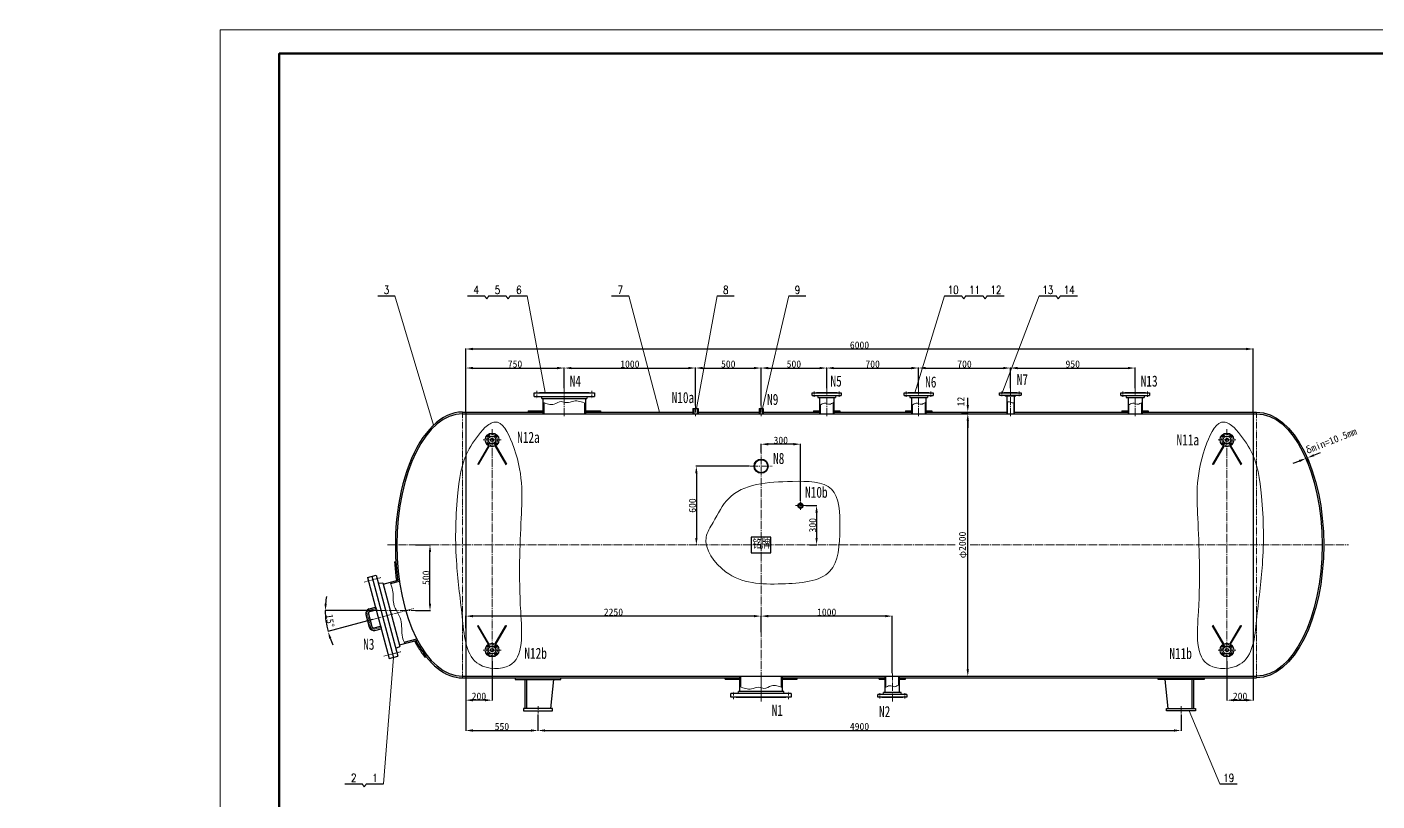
# Model space of a CAD drawing. Extents: x -6371 to 10240, y -9318 to 1396.
# Drawn here: x -6371 to 3916, y -4498 to 1396 of the extents above; entities that cross this region are included whole.
import ezdxf
from ezdxf.enums import TextEntityAlignment as Align

# ---------------------------------------------------------------- set-up
doc = ezdxf.new("R2010")
doc.units = 0
doc.header["$LTSCALE"] = 25
doc.header["$PDMODE"] = 1
for name, pattern in [('JXX-L', [2.95, 1.9, -0.25, 0.15, -0.25, 0.15, -0.25]), ('ZXX-L', [3.28, 2.5, -0.3, 0.18, -0.3]), ('ZXX-S', [1.27, 0.75, -0.2, 0.12, -0.2])]:
    doc.linetypes.add(name, pattern=pattern)
doc.layers.get('Defpoints').update_dxf_attribs({"linetype": 'CONTINUOUS'})
for name, color, linetype, lineweight in [('A 粗实线', 1, 'CONTINUOUS', 25), ('B 细实线', 7, 'CONTINUOUS', 15), ('C 文 字', 2, 'CONTINUOUS', 20), ('D 短中心线', 3, 'ZXX-S', 18), ('E 长中心线', 3, 'ZXX-L', 15), ('I 长双点线', 3, 'JXX-L', 15), ('J 标注尺寸', 2, 'CONTINUOUS', 15)]:
    doc.layers.add(name, color=color, linetype=linetype, lineweight=lineweight)
doc.styles.add('HZTXT', font='SIMFANG.TTF', dxfattribs={"width": 0.75})
doc.styles.add('ROMANC', font='romanc', dxfattribs={"width": 0.7, "height": 6})
doc.styles.get("Standard").update_dxf_attribs({"font": 'SIMFANG.TTF'})
doc.dimstyles.new('通用标注4.0', dxfattribs={"dimtxt": 54, "dimasz": 54, "dimexe": 3, "dimexo": 3, "dimgap": 3, "dimtad": 1, "dimdec": 0, "dimzin": 0, "dimdsep": 46, "dimtxsty": 'Standard', "dimcen": 3, "dimadec": 0, "dimazin": 0, "dimtfac": 0.375, "dimtdec": 0, "dimtmove": 2, "dimatfit": 3, "dimfxl": 0, "dimtzin": 0, "dimarcsym": 0})

# ---------------------------------------------------------------- blocks, each defined once
blk = doc.blocks.new('*D61')
at = {"layer": 'Defpoints', "color": 0}
for p in [(747, -1548), (798, -1548), (747, -3548)]:
    blk.add_point(p, dxfattribs=at)
at = {"layer": 'J 标注尺寸', "color": 0, "lineweight": -2}
for p, q in [((750, -1548), (801, -1548)), ((798, -3494), (798, -1602)), ((750, -3548), (801, -3548))]:
    blk.add_line(p, q, dxfattribs=at)
at = {"layer": 'J 标注尺寸', "color": 0}
for points in [[(789, -1602), (807, -1602), (798, -1548)], [(789, -3494), (807, -3494), (798, -3548)]]:
    blk.add_solid(points, dxfattribs=at)
at = {"layer": 'J 标注尺寸', "color": 0, "insert": (764, -2548), "char_height": 54, "attachment_point": 5, "rotation": 90}
blk.add_mtext('φ2000', dxfattribs=at)
blk = doc.blocks.new('*D62')
at = {"layer": 'Defpoints', "color": 0}
for p in [(781, -1536), (798, -1536), (781, -1548)]:
    blk.add_point(p, dxfattribs=at)
at = {"layer": 'J 标注尺寸', "color": 0, "lineweight": -2}
for p, q in [((798, -1482), (798, -1428)), ((784, -1536), (801, -1536)), ((798, -1548), (798, -1536)), ((784, -1548), (801, -1548)), ((798, -1602), (798, -1656))]:
    blk.add_line(p, q, dxfattribs=at)
at = {"layer": 'J 标注尺寸', "color": 0}
for points in [[(789, -1482), (807, -1482), (798, -1536)], [(789, -1602), (807, -1602), (798, -1548)]]:
    blk.add_solid(points, dxfattribs=at)
at = {"layer": 'J 标注尺寸', "color": 0, "insert": (745, -1456), "char_height": 54, "attachment_point": 5, "rotation": 90}
blk.add_mtext('12', dxfattribs=at)
blk = doc.blocks.new('*D63')
at = {"layer": 'Defpoints', "color": 0}
for p in [(-2277, -1201), (-2277, -1356), (-3027, -1536)]:
    blk.add_point(p, dxfattribs=at)
at = {"layer": 'J 标注尺寸', "color": 0, "lineweight": -2}
for p, q in [((-3027, -1533), (-3027, -1198)), ((-2973, -1201), (-2331, -1201)), ((-2277, -1353), (-2277, -1198))]:
    blk.add_line(p, q, dxfattribs=at)
at = {"layer": 'J 标注尺寸', "color": 0}
for points in [[(-2973, -1192), (-2973, -1210), (-3027, -1201)], [(-2331, -1192), (-2331, -1210), (-2277, -1201)]]:
    blk.add_solid(points, dxfattribs=at)
at = {"layer": 'J 标注尺寸', "color": 0, "insert": (-2652, -1171), "char_height": 54, "attachment_point": 5}
blk.add_mtext('750', dxfattribs=at)
blk = doc.blocks.new('*D64')
at = {"layer": 'Defpoints', "color": 0}
for p in [(-1277, -1201), (-2277, -1356), (-1277, -1488)]:
    blk.add_point(p, dxfattribs=at)
at = {"layer": 'J 标注尺寸', "color": 0, "lineweight": -2}
for p, q in [((-2277, -1353), (-2277, -1198)), ((-2223, -1201), (-1331, -1201)), ((-1277, -1485), (-1277, -1198))]:
    blk.add_line(p, q, dxfattribs=at)
at = {"layer": 'J 标注尺寸', "color": 0}
for points in [[(-2223, -1192), (-2223, -1210), (-2277, -1201)], [(-1331, -1192), (-1331, -1210), (-1277, -1201)]]:
    blk.add_solid(points, dxfattribs=at)
at = {"layer": 'J 标注尺寸', "color": 0, "insert": (-1777, -1171), "char_height": 54, "attachment_point": 5}
blk.add_mtext('1000', dxfattribs=at)
blk = doc.blocks.new('*D65')
at = {"layer": 'Defpoints', "color": 0}
for p in [(-777, -1201), (-1277, -1488), (-777, -1488)]:
    blk.add_point(p, dxfattribs=at)
at = {"layer": 'J 标注尺寸', "color": 0, "lineweight": -2}
for p, q in [((-1277, -1485), (-1277, -1198)), ((-1223, -1201), (-831, -1201)), ((-777, -1485), (-777, -1198))]:
    blk.add_line(p, q, dxfattribs=at)
at = {"layer": 'J 标注尺寸', "color": 0}
for points in [[(-1223, -1192), (-1223, -1210), (-1277, -1201)], [(-831, -1192), (-831, -1210), (-777, -1201)]]:
    blk.add_solid(points, dxfattribs=at)
at = {"layer": 'J 标注尺寸', "color": 0, "insert": (-1027, -1171), "char_height": 54, "attachment_point": 5}
blk.add_mtext('500', dxfattribs=at)
blk = doc.blocks.new('*D66')
at = {"layer": 'Defpoints', "color": 0}
for p in [(-277, -1201), (-277, -1356), (-777, -1488)]:
    blk.add_point(p, dxfattribs=at)
at = {"layer": 'J 标注尺寸', "color": 0, "lineweight": -2}
for p, q in [((-777, -1485), (-777, -1198)), ((-723, -1201), (-331, -1201)), ((-277, -1353), (-277, -1198))]:
    blk.add_line(p, q, dxfattribs=at)
at = {"layer": 'J 标注尺寸', "color": 0}
for points in [[(-723, -1192), (-723, -1210), (-777, -1201)], [(-331, -1192), (-331, -1210), (-277, -1201)]]:
    blk.add_solid(points, dxfattribs=at)
at = {"layer": 'J 标注尺寸', "color": 0, "insert": (-527, -1171), "char_height": 54, "attachment_point": 5}
blk.add_mtext('500', dxfattribs=at)
blk = doc.blocks.new('*D67')
at = {"layer": 'Defpoints', "color": 0}
for p in [(423, -1201), (-277, -1356), (423, -1356)]:
    blk.add_point(p, dxfattribs=at)
at = {"layer": 'J 标注尺寸', "color": 0, "lineweight": -2}
for p, q in [((-277, -1353), (-277, -1198)), ((-223, -1201), (369, -1201)), ((423, -1353), (423, -1198))]:
    blk.add_line(p, q, dxfattribs=at)
at = {"layer": 'J 标注尺寸', "color": 0}
for points in [[(-223, -1192), (-223, -1210), (-277, -1201)], [(369, -1192), (369, -1210), (423, -1201)]]:
    blk.add_solid(points, dxfattribs=at)
at = {"layer": 'J 标注尺寸', "color": 0, "insert": (73, -1171), "char_height": 54, "attachment_point": 5}
blk.add_mtext('700', dxfattribs=at)
blk = doc.blocks.new('*D68')
at = {"layer": 'Defpoints', "color": 0}
for p in [(1123, -1201), (423, -1356), (1123, -1356)]:
    blk.add_point(p, dxfattribs=at)
at = {"layer": 'J 标注尺寸', "color": 0, "lineweight": -2}
for p, q in [((423, -1353), (423, -1198)), ((477, -1201), (1069, -1201)), ((1123, -1353), (1123, -1198))]:
    blk.add_line(p, q, dxfattribs=at)
at = {"layer": 'J 标注尺寸', "color": 0}
for points in [[(477, -1192), (477, -1210), (423, -1201)], [(1069, -1192), (1069, -1210), (1123, -1201)]]:
    blk.add_solid(points, dxfattribs=at)
at = {"layer": 'J 标注尺寸', "color": 0, "insert": (773, -1171), "char_height": 54, "attachment_point": 5}
blk.add_mtext('700', dxfattribs=at)
blk = doc.blocks.new('*D69')
at = {"layer": 'Defpoints', "color": 0}
for p in [(2073, -1201), (1123, -1356), (2073, -1356)]:
    blk.add_point(p, dxfattribs=at)
at = {"layer": 'J 标注尺寸', "color": 0, "lineweight": -2}
for p, q in [((1123, -1353), (1123, -1198)), ((1177, -1201), (2019, -1201)), ((2073, -1353), (2073, -1198))]:
    blk.add_line(p, q, dxfattribs=at)
at = {"layer": 'J 标注尺寸', "color": 0}
for points in [[(1177, -1192), (1177, -1210), (1123, -1201)], [(2019, -1192), (2019, -1210), (2073, -1201)]]:
    blk.add_solid(points, dxfattribs=at)
at = {"layer": 'J 标注尺寸', "color": 0, "insert": (1598, -1171), "char_height": 54, "attachment_point": 5}
blk.add_mtext('950', dxfattribs=at)
blk = doc.blocks.new('*D70')
at = {"layer": 'Defpoints', "color": 0}
for p in [(-3027, -1056), (-3027, -1536), (2973, -1536)]:
    blk.add_point(p, dxfattribs=at)
at = {"layer": 'J 标注尺寸', "color": 0, "lineweight": -2}
for p, q in [((-3027, -1533), (-3027, -1053)), ((2919, -1056), (-2973, -1056)), ((2973, -1533), (2973, -1053))]:
    blk.add_line(p, q, dxfattribs=at)
at = {"layer": 'J 标注尺寸', "color": 0}
for points in [[(-2973, -1047), (-2973, -1065), (-3027, -1056)], [(2919, -1047), (2919, -1065), (2973, -1056)]]:
    blk.add_solid(points, dxfattribs=at)
at = {"layer": 'J 标注尺寸', "color": 0, "insert": (-27, -1026), "char_height": 54, "attachment_point": 5}
blk.add_mtext('6000', dxfattribs=at)
blk = doc.blocks.new('*D71')
at = {"layer": 'Defpoints', "color": 0}
for p in [(-3027, -3560), (-2477, -3837), (-2477, -3961)]:
    blk.add_point(p, dxfattribs=at)
at = {"layer": 'J 标注尺寸', "color": 0, "lineweight": -2}
for p, q in [((-3027, -3563), (-3027, -3964)), ((-2477, -3840), (-2477, -3964)), ((-2973, -3961), (-2531, -3961))]:
    blk.add_line(p, q, dxfattribs=at)
at = {"layer": 'J 标注尺寸', "color": 0}
for points in [[(-2973, -3952), (-2973, -3970), (-3027, -3961)], [(-2531, -3952), (-2531, -3970), (-2477, -3961)]]:
    blk.add_solid(points, dxfattribs=at)
at = {"layer": 'J 标注尺寸', "color": 0, "insert": (-2752, -3931), "char_height": 54, "attachment_point": 5}
blk.add_mtext('550', dxfattribs=at)
blk = doc.blocks.new('*D72')
at = {"layer": 'Defpoints', "color": 0}
for p in [(-2477, -3837), (2423, -3837), (2423, -3961)]:
    blk.add_point(p, dxfattribs=at)
at = {"layer": 'J 标注尺寸', "color": 0, "lineweight": -2}
for p, q in [((-2477, -3840), (-2477, -3964)), ((2423, -3840), (2423, -3964)), ((-2423, -3961), (2369, -3961))]:
    blk.add_line(p, q, dxfattribs=at)
at = {"layer": 'J 标注尺寸', "color": 0}
for points in [[(-2423, -3952), (-2423, -3970), (-2477, -3961)], [(2369, -3952), (2369, -3970), (2423, -3961)]]:
    blk.add_solid(points, dxfattribs=at)
at = {"layer": 'J 标注尺寸', "color": 0, "insert": (-27, -3931), "char_height": 54, "attachment_point": 5}
blk.add_mtext('4900', dxfattribs=at)
blk = doc.blocks.new('*D73')
at = {"layer": 'Defpoints', "color": 0}
for p in [(-2827, -3431), (-3027, -3560), (-3027, -3730)]:
    blk.add_point(p, dxfattribs=at)
at = {"layer": 'J 标注尺寸', "color": 0, "lineweight": -2}
for p, q in [((-2827, -3434), (-2827, -3733)), ((-3027, -3563), (-3027, -3733)), ((-2881, -3730), (-2973, -3730))]:
    blk.add_line(p, q, dxfattribs=at)
at = {"layer": 'J 标注尺寸', "color": 0}
for points in [[(-2973, -3721), (-2973, -3739), (-3027, -3730)], [(-2881, -3721), (-2881, -3739), (-2827, -3730)]]:
    blk.add_solid(points, dxfattribs=at)
at = {"layer": 'J 标注尺寸', "color": 0, "insert": (-2927, -3700), "char_height": 54, "attachment_point": 5}
blk.add_mtext('200', dxfattribs=at)
blk = doc.blocks.new('*D74')
at = {"layer": 'Defpoints', "color": 0}
for p in [(2773, -3431), (2973, -3560), (2973, -3730)]:
    blk.add_point(p, dxfattribs=at)
at = {"layer": 'J 标注尺寸', "color": 0, "lineweight": -2}
for p, q in [((2773, -3434), (2773, -3733)), ((2973, -3563), (2973, -3733)), ((2827, -3730), (2919, -3730))]:
    blk.add_line(p, q, dxfattribs=at)
at = {"layer": 'J 标注尺寸', "color": 0}
for points in [[(2827, -3721), (2827, -3739), (2773, -3730)], [(2919, -3721), (2919, -3739), (2973, -3730)]]:
    blk.add_solid(points, dxfattribs=at)
at = {"layer": 'J 标注尺寸', "color": 0, "insert": (2873, -3700), "char_height": 54, "attachment_point": 5}
blk.add_mtext('200', dxfattribs=at)
blk = doc.blocks.new('*D75')
at = {"layer": 'Defpoints', "color": 0}
for p in [(-3027, -3090), (-3027, -3186), (-777, -3215)]:
    blk.add_point(p, dxfattribs=at)
at = {"layer": 'J 标注尺寸', "color": 0, "lineweight": -2}
for p, q in [((-3027, -3183), (-3027, -3087)), ((-831, -3090), (-2973, -3090)), ((-777, -3212), (-777, -3087))]:
    blk.add_line(p, q, dxfattribs=at)
at = {"layer": 'J 标注尺寸', "color": 0}
for points in [[(-2973, -3081), (-2973, -3099), (-3027, -3090)], [(-831, -3081), (-831, -3099), (-777, -3090)]]:
    blk.add_solid(points, dxfattribs=at)
at = {"layer": 'J 标注尺寸', "color": 0, "insert": (-1902, -3060), "char_height": 54, "attachment_point": 5}
blk.add_mtext('2250', dxfattribs=at)
blk = doc.blocks.new('*D76')
at = {"layer": 'Defpoints', "color": 0}
for p in [(-777, -3090), (-777, -3194), (223, -3528)]:
    blk.add_point(p, dxfattribs=at)
at = {"layer": 'J 标注尺寸', "color": 0, "lineweight": -2}
for p, q in [((-777, -3191), (-777, -3087)), ((169, -3090), (-723, -3090)), ((223, -3525), (223, -3087))]:
    blk.add_line(p, q, dxfattribs=at)
at = {"layer": 'J 标注尺寸', "color": 0}
for points in [[(-723, -3081), (-723, -3099), (-777, -3090)], [(169, -3081), (169, -3099), (223, -3090)]]:
    blk.add_solid(points, dxfattribs=at)
at = {"layer": 'J 标注尺寸', "color": 0, "insert": (-277, -3060), "char_height": 54, "attachment_point": 5}
blk.add_mtext('1000', dxfattribs=at)
blk = doc.blocks.new('*D77')
at = {"layer": 'Defpoints', "color": 0}
for p in [(-861, -1948), (-1270, -2548), (-1261, -2548)]:
    blk.add_point(p, dxfattribs=at)
at = {"layer": 'J 标注尺寸', "color": 0, "lineweight": -2}
for p, q in [((-864, -1948), (-1273, -1948)), ((-1270, -2002), (-1270, -2494)), ((-1264, -2548), (-1273, -2548))]:
    blk.add_line(p, q, dxfattribs=at)
at = {"layer": 'J 标注尺寸', "color": 0}
for points in [[(-1279, -2002), (-1261, -2002), (-1270, -1948)], [(-1279, -2494), (-1261, -2494), (-1270, -2548)]]:
    blk.add_solid(points, dxfattribs=at)
at = {"layer": 'J 标注尺寸', "color": 0, "insert": (-1300, -2248), "char_height": 54, "attachment_point": 5, "rotation": 90}
blk.add_mtext('600', dxfattribs=at)
blk = doc.blocks.new('*D78')
at = {"layer": 'Defpoints', "color": 0}
for p in [(-439, -2248), (-412, -2548), (-354, -2548)]:
    blk.add_point(p, dxfattribs=at)
at = {"layer": 'J 标注尺寸', "color": 0, "lineweight": -2}
for p, q in [((-436, -2248), (-351, -2248)), ((-354, -2302), (-354, -2494)), ((-409, -2548), (-351, -2548))]:
    blk.add_line(p, q, dxfattribs=at)
at = {"layer": 'J 标注尺寸', "color": 0}
for points in [[(-363, -2302), (-345, -2302), (-354, -2248)], [(-363, -2494), (-345, -2494), (-354, -2548)]]:
    blk.add_solid(points, dxfattribs=at)
at = {"layer": 'J 标注尺寸', "color": 0, "insert": (-384, -2398), "char_height": 54, "attachment_point": 5, "rotation": 90}
blk.add_mtext('300', dxfattribs=at)
blk = doc.blocks.new('*D79')
at = {"layer": 'Defpoints', "color": 0}
for p in [(-777, -1781), (-777, -1848), (-477, -2215)]:
    blk.add_point(p, dxfattribs=at)
at = {"layer": 'J 标注尺寸', "color": 0, "lineweight": -2}
for p, q in [((-777, -1845), (-777, -1778)), ((-531, -1781), (-723, -1781)), ((-477, -2212), (-477, -1778))]:
    blk.add_line(p, q, dxfattribs=at)
at = {"layer": 'J 标注尺寸', "color": 0}
for points in [[(-723, -1772), (-723, -1790), (-777, -1781)], [(-531, -1772), (-531, -1790), (-477, -1781)]]:
    blk.add_solid(points, dxfattribs=at)
at = {"layer": 'J 标注尺寸', "color": 0, "insert": (-627, -1751), "char_height": 54, "attachment_point": 5}
blk.add_mtext('300', dxfattribs=at)
blk = doc.blocks.new('*D82')
at = {"layer": 'Defpoints', "color": 0}
for p in [(-3413, -2548), (-3300, -2548), (-3413, -3048)]:
    blk.add_point(p, dxfattribs=at)
at = {"layer": 'J 标注尺寸', "color": 0, "lineweight": -2}
for p, q in [((-3410, -2548), (-3297, -2548)), ((-3300, -2994), (-3300, -2602)), ((-3410, -3048), (-3297, -3048))]:
    blk.add_line(p, q, dxfattribs=at)
at = {"layer": 'J 标注尺寸', "color": 0}
for points in [[(-3309, -2602), (-3291, -2602), (-3300, -2548)], [(-3309, -2994), (-3291, -2994), (-3300, -3048)]]:
    blk.add_solid(points, dxfattribs=at)
at = {"layer": 'J 标注尺寸', "color": 0, "insert": (-3330, -2798), "char_height": 54, "attachment_point": 5, "rotation": 90}
blk.add_mtext('500', dxfattribs=at)
blk = doc.blocks.new('*D83')
at = {"layer": 'Defpoints', "color": 0}
for p in [(-3693, -3048), (-3424, -3032), (-3413, -3048), (-4095, -3102), (-3735, -3115)]:
    blk.add_point(p, dxfattribs=at)
at = {"layer": 'J 标注尺寸', "color": 0, "lineweight": -2}
for p, q in [((-3696, -3048), (-4100, -3048)), ((-3737, -3116), (-4079, -3208))]:
    blk.add_line(p, q, dxfattribs=at)
for start, end in [(169.8943, 174.9471), (180, 195), (200.0529, 205.1057)]:
    blk.add_arc((-3485, -3048), 613, start, end, dxfattribs=at)
at = {"layer": 'J 标注尺寸', "color": 0}
for points in [[(-4086, -2995), (-4104, -2994), (-4097, -3048)], [(-4069, -3261), (-4052, -3256), (-4076, -3207)]]:
    blk.add_solid(points, dxfattribs=at)
at = {"layer": 'J 标注尺寸', "color": 0, "insert": (-4062, -3124), "char_height": 54, "attachment_point": 5, "rotation": 277.5}
blk.add_mtext('15°', dxfattribs=at)
blk = doc.blocks.new('*D84')
at = {"layer": 'Defpoints', "color": 0}
for p in [(3386, -1885), (3390, -1928), (3401, -1923)]:
    blk.add_point(p, dxfattribs=at)
at = {"layer": 'J 标注尺寸', "color": 0, "lineweight": -2}
for p, q in [((3436, -1865), (3486, -1845)), ((3325, -1909), (3275, -1929)), ((3389, -1925), (3374, -1886)), ((3375, -1889), (3386, -1885)), ((3400, -1921), (3384, -1882))]:
    blk.add_line(p, q, dxfattribs=at)
at = {"layer": 'J 标注尺寸', "color": 0}
for points in [[(3321, -1901), (3328, -1917), (3375, -1889)], [(3432, -1857), (3439, -1873), (3386, -1885)]]:
    blk.add_solid(points, dxfattribs=at)
at = {"layer": 'J 标注尺寸', "color": 0, "insert": (3567, -1755), "char_height": 54, "attachment_point": 5, "rotation": 21.6706}
blk.add_mtext('δmin=10.5mm', dxfattribs=at)

msp = doc.modelspace()

# ---------------------------------------------------------------- hatches: boundary and pattern name
at = {"layer": 'B 细实线'}
h = msp.add_hatch(dxfattribs=at)
h.set_pattern_fill('ANSI31', color=256, scale=2, style=0)
h.paths.add_polyline_path([(-1291.8, -1508.4), (-1296.8, -1508.4), (-1296.8, -1548.4), (-1291.8, -1548.4)])
h.paths.add_polyline_path([(-1290.3, -1508.4), (-1291.8, -1508.4), (-1291.8, -1548.4), (-1290.3, -1548.4)])
h.paths.add_polyline_path([(-1261.8, -1508.4), (-1263.3, -1508.4), (-1263.3, -1548.4), (-1261.8, -1548.4)])
h.paths.add_polyline_path([(-1256.8, -1508.4), (-1261.8, -1508.4), (-1261.8, -1548.4), (-1256.8, -1548.4)])
h = msp.add_hatch(dxfattribs=at)
h.set_pattern_fill('ANSI31', color=256, scale=2, style=0)
h.paths.add_polyline_path([(-787.8, -1508.4), (-792.8, -1508.4), (-792.8, -1548.4), (-787.8, -1548.4)])
h.paths.add_polyline_path([(-786.3, -1508.4), (-787.8, -1508.4), (-787.8, -1548.4), (-786.3, -1548.4)])
h.paths.add_polyline_path([(-765.8, -1508.4), (-767.3, -1508.4), (-767.3, -1548.4), (-765.8, -1548.4)])
h.paths.add_polyline_path([(-760.8, -1508.4), (-765.8, -1508.4), (-765.8, -1548.4), (-760.8, -1548.4)])

# ---------------------------------------------------------------- linework, layer by layer
at = {"layer": 'A 粗实线'}
for p, q in [((-3698.2, -651.8), (-3568.3, -651.8)), ((-3014.4, -651.8), (-2884.5, -651.8)), ((-2851.6, -651.8), (-2721.7, -651.8)), ((-2688.8, -651.8), (-2558.8, -651.8)), ((-1915.9, -651.8), (-1785.9, -651.8)), ((-1112.8, -651.8), (-982.8, -651.8)), ((-566, -651.8), (-436, -651.8)), ((620.5, -651.8), (750.5, -651.8)), ((783.3, -651.8), (913.3, -651.8)), ((946.1, -651.8), (1076.1, -651.8)), ((1341.5, -651.8), (1471.5, -651.8)), ((1504.3, -651.8), (1634.3, -651.8)), ((-2506.8, -1417.4), (-2506.8, -1389.4)), ((-2506.8, -1389.4), (-2046.8, -1389.4)), ((-2506.8, -1417.4), (-2046.8, -1417.4)), ((-2465.8, -1389.4), (-2465.8, -1386.4)), ((-2465.8, -1386.4), (-2087.8, -1386.4)), ((-2451.8, -1417.4), (-2448.8, -1432.4)), ((-2448.8, -1432.4), (-2104.8, -1432.4)), ((-2439.3, -1432.4), (-2439.3, -1548.4)), ((-2114.3, -1432.4), (-2114.3, -1548.4)), ((-2101.8, -1417.4), (-2104.8, -1432.4)), ((-2087.8, -1386.4), (-2087.8, -1389.4)), ((-2046.8, -1389.4), (-2046.8, -1417.4)), ((-386.8, -1389.4), (-166.8, -1389.4)), ((-386.8, -1409.4), (-386.8, -1389.4)), ((-386.8, -1409.4), (-166.8, -1409.4)), ((-355.8, -1386.4), (-197.8, -1386.4)), ((-355.8, -1389.4), (-355.8, -1386.4)), ((-346.8, -1409.4), (-344.6, -1424.4)), ((-344.6, -1424.4), (-209.1, -1424.4)), ((-330.8, -1424.4), (-330.8, -1548.4)), ((-222.8, -1424.4), (-222.8, -1548.4)), ((-206.8, -1409.4), (-209.1, -1424.4)), ((-197.8, -1386.4), (-197.8, -1389.4)), ((-166.8, -1389.4), (-166.8, -1409.4)), ((313.2, -1389.4), (533.2, -1389.4)), ((313.2, -1409.4), (313.2, -1389.4)), ((313.2, -1409.4), (533.2, -1409.4)), ((344.2, -1386.4), (502.2, -1386.4)), ((344.2, -1389.4), (344.2, -1386.4)), ((353.2, -1409.4), (355.4, -1424.4)), ((355.4, -1424.4), (490.9, -1424.4)), ((369.2, -1424.4), (369.2, -1548.4)), ((477.2, -1424.4), (477.2, -1548.4)), ((493.2, -1409.4), (490.9, -1424.4)), ((502.2, -1386.4), (502.2, -1389.4)), ((533.2, -1389.4), (533.2, -1409.4)), ((1040.7, -1407.4), (1040.7, -1389.4)), ((1040.7, -1389.4), (1205.7, -1389.4)), ((1040.7, -1407.4), (1205.7, -1407.4)), ((1072.2, -1389.4), (1072.2, -1386.4)), ((1072.2, -1386.4), (1174.2, -1386.4)), ((1081.2, -1407.4), (1082.4, -1412.4)), ((1082.4, -1412.4), (1163.9, -1412.4)), ((1094.7, -1412.4), (1094.7, -1548.4)), ((1151.7, -1412.4), (1151.7, -1548.4)), ((1165.2, -1407.4), (1163.9, -1412.4)), ((1174.2, -1386.4), (1174.2, -1389.4)), ((1205.7, -1389.4), (1205.7, -1407.4)), ((1963.2, -1389.4), (2183.2, -1389.4)), ((1963.2, -1409.4), (1963.2, -1389.4)), ((1963.2, -1409.4), (2183.2, -1409.4)), ((1994.2, -1389.4), (1994.2, -1386.4)), ((1994.2, -1386.4), (2152.2, -1386.4)), ((2003.2, -1409.4), (2005.4, -1424.4)), ((2005.4, -1424.4), (2140.9, -1424.4)), ((2019.2, -1424.4), (2019.2, -1548.4)), ((2127.2, -1424.4), (2127.2, -1548.4)), ((2143.2, -1409.4), (2140.9, -1424.4)), ((2152.2, -1386.4), (2152.2, -1389.4)), ((2183.2, -1389.4), (2183.2, -1409.4)), ((-3051.8, -1536.4), (-2439.3, -1536.4)), ((-3026.8, -1536.4), (-3026.8, -3560.4)), ((-2551.8, -1526.4), (-2439.3, -1526.4)), ((-2551.8, -1526.4), (-2551.8, -1536.4)), ((-2431.3, -1465), (-2431.3, -1548.4)), ((-2122.3, -1467.1), (-2122.3, -1548.4)), ((-2114.3, -1526.4), (-2001.8, -1526.4)), ((-2114.3, -1536.4), (-1296.8, -1536.4)), ((-2001.8, -1526.4), (-2001.8, -1536.4)), ((-1296.8, -1508.4), (-1256.8, -1508.4)), ((-1296.8, -1508.4), (-1296.8, -1548.4)), ((-1290.3, -1508.4), (-1290.3, -1548.4)), ((-1263.3, -1508.4), (-1263.3, -1548.4)), ((-1256.8, -1508.4), (-1256.8, -1548.4)), ((-1256.8, -1536.4), (-792.8, -1536.4)), ((-792.8, -1508.4), (-760.8, -1508.4)), ((-792.8, -1508.4), (-792.8, -1548.4)), ((-786.3, -1508.4), (-786.3, -1548.4)), ((-767.3, -1508.4), (-767.3, -1548.4)), ((-760.8, -1508.4), (-760.8, -1548.4)), ((-760.8, -1536.4), (-330.8, -1536.4)), ((-376.8, -1526.4), (-330.8, -1526.4)), ((-376.8, -1526.4), (-376.8, -1536.4)), ((-326.3, -1480.8), (-326.3, -1548.4)), ((-227.3, -1465.1), (-227.3, -1548.4)), ((-222.8, -1526.4), (-176.8, -1526.4)), ((-222.8, -1536.4), (369.2, -1536.4)), ((-176.8, -1526.4), (-176.8, -1536.4)), ((323.2, -1526.4), (369.2, -1526.4)), ((323.2, -1526.4), (323.2, -1536.4)), ((373.7, -1480.8), (373.7, -1548.4)), ((472.7, -1465.1), (472.7, -1548.4)), ((477.2, -1526.4), (523.2, -1526.4)), ((477.2, -1536.4), (1094.7, -1536.4)), ((523.2, -1526.4), (523.2, -1536.4)), ((1098.2, -1459.2), (1098.2, -1548.4)), ((1148.2, -1465.1), (1148.2, -1548.4)), ((1151.7, -1536.4), (2019.2, -1536.4)), ((1973.2, -1526.4), (2019.2, -1526.4)), ((1973.2, -1526.4), (1973.2, -1536.4)), ((2023.7, -1480.8), (2023.7, -1548.4)), ((2122.7, -1465.1), (2122.7, -1548.4)), ((2127.2, -1526.4), (2173.2, -1526.4)), ((2127.2, -1536.4), (2998.2, -1536.4)), ((2173.2, -1526.4), (2173.2, -1536.4)), ((2973.2, -1536.4), (2973.2, -3560.4)), ((-3051.8, -1548.4), (2998.2, -1548.4)), ((-2854.8, -1792.8), (-2936.3, -1934)), ((-2851.3, -1794.8), (-2932.8, -1936)), ((-2802.3, -1794.8), (-2720.8, -1936)), ((-2798.8, -1792.8), (-2717.3, -1934)), ((2745.2, -1792.8), (2663.7, -1934)), ((2748.7, -1794.8), (2667.2, -1936)), ((2797.7, -1794.8), (2879.2, -1936)), ((2801.2, -1792.8), (2882.7, -1934)), ((-2932.8, -1936), (-2936.3, -1934)), ((-2720.8, -1936), (-2717.3, -1934)), ((2667.2, -1936), (2663.7, -1934)), ((2879.2, -1936), (2882.7, -1934)), ((-3775.9, -2795.1), (-3710.2, -2777.5)), ((-3710.2, -2777.5), (-3544.5, -3395.7)), ((-3569.6, -2677.7), (-3559.6, -2677.1)), ((-3775.9, -2795.1), (-3610.2, -3413.3)), ((-3743, -2786.3), (-3577.4, -3404.5)), ((-3693.4, -2840.3), (-3660.4, -2835.6)), ((-3660.4, -2835.6), (-3530.5, -3320.4)), ((-3657.6, -2846.2), (-3534, -2813.1)), ((-3601.4, -2841.5), (-3532.6, -2823.1)), ((-3788.1, -3077.9), (-3762.2, -3174.5)), ((-3768.8, -3072.7), (-3742.9, -3169.3)), ((-3763.3, -3035), (-3715, -3022.1)), ((-3758.2, -3054.3), (-3709.9, -3041.4)), ((-3724.5, -3179.9), (-3676.2, -3167)), ((-3719.3, -3199.2), (-3671, -3186.3)), ((-2932.8, -3160.8), (-2936.3, -3162.8)), ((-2854.8, -3304), (-2936.3, -3162.8)), ((-2851.3, -3302), (-2932.8, -3160.8)), ((-2802.3, -3302), (-2720.8, -3160.8)), ((-2798.8, -3304), (-2717.3, -3162.8)), ((-2720.8, -3160.8), (-2717.3, -3162.8)), ((2667.2, -3160.8), (2663.7, -3162.8)), ((2745.2, -3304), (2663.7, -3162.8)), ((2748.7, -3302), (2667.2, -3160.8)), ((2797.7, -3302), (2879.2, -3160.8)), ((2801.2, -3304), (2882.7, -3162.8)), ((2879.2, -3160.8), (2882.7, -3162.8)), ((-3533.4, -3309.9), (-3396.3, -3273.1)), ((-3495.5, -3289.4), (-3401, -3264)), ((-3561.4, -3332.9), (-3530.5, -3320.4)), ((-3610.2, -3413.3), (-3544.5, -3395.7)), ((-3339, -3402.7), (-3331.1, -3396.6)), ((-3051.8, -3548.4), (2998.2, -3548.4)), ((-3051.8, -3560.4), (-939.3, -3560.4)), ((-2651.8, -3560.4), (-2651.8, -3572.4)), ((-2651.8, -3572.4), (-2301.8, -3572.4)), ((-2574.8, -3794.4), (-2574.8, -3572.4)), ((-2560.8, -3794.4), (-2560.8, -3572.4)), ((-2378.8, -3794.4), (-2357.1, -3572.4)), ((-2301.8, -3572.4), (-2301.8, -3560.4)), ((-1051.8, -3570.4), (-1051.8, -3560.4)), ((-1051.8, -3570.4), (-939.3, -3570.4)), ((-939.3, -3664.4), (-939.3, -3548.4)), ((-931.3, -3629.7), (-931.3, -3548.4)), ((-622.3, -3631.7), (-622.3, -3548.4)), ((-614.3, -3664.4), (-614.3, -3548.4)), ((-614.3, -3560.4), (169.2, -3560.4)), ((-614.3, -3570.4), (-501.8, -3570.4)), ((-501.8, -3570.4), (-501.8, -3560.4)), ((123.2, -3570.4), (123.2, -3560.4)), ((123.2, -3570.4), (169.2, -3570.4)), ((169.2, -3672.4), (169.2, -3548.4)), ((173.7, -3631.7), (173.7, -3548.4)), ((272.7, -3615.9), (272.7, -3548.4)), ((277.2, -3672.4), (277.2, -3548.4)), ((277.2, -3560.4), (2998.2, -3560.4)), ((277.2, -3570.4), (323.2, -3570.4)), ((323.2, -3570.4), (323.2, -3560.4)), ((2248.2, -3572.4), (2248.2, -3560.4)), ((2598.2, -3572.4), (2248.2, -3572.4)), ((2325.2, -3794.4), (2303.4, -3572.4)), ((2507.2, -3794.4), (2507.2, -3572.4)), ((2521.2, -3794.4), (2521.2, -3572.4)), ((2598.2, -3560.4), (2598.2, -3572.4)), ((-546.8, -3679.4), (-1006.8, -3679.4)), ((-1006.8, -3707.4), (-1006.8, -3679.4)), ((-951.8, -3679.4), (-948.8, -3664.4)), ((-604.8, -3664.4), (-948.8, -3664.4)), ((-601.8, -3679.4), (-604.8, -3664.4)), ((-546.8, -3679.4), (-546.8, -3707.4)), ((113.2, -3707.4), (113.2, -3687.4)), ((333.2, -3687.4), (113.2, -3687.4)), ((153.2, -3687.4), (155.4, -3672.4)), ((290.9, -3672.4), (155.4, -3672.4)), ((293.2, -3687.4), (290.9, -3672.4)), ((333.2, -3687.4), (333.2, -3707.4)), ((-2586.8, -3794.4), (-2586.8, -3810.4)), ((-2366.8, -3794.4), (-2586.8, -3794.4)), ((-2366.8, -3810.4), (-2366.8, -3794.4)), ((-546.8, -3707.4), (-1006.8, -3707.4)), ((-965.8, -3710.4), (-965.8, -3707.4)), ((-587.8, -3710.4), (-965.8, -3710.4)), ((-587.8, -3707.4), (-587.8, -3710.4)), ((333.2, -3707.4), (113.2, -3707.4)), ((144.2, -3710.4), (144.2, -3707.4)), ((302.2, -3710.4), (144.2, -3710.4)), ((302.2, -3707.4), (302.2, -3710.4)), ((2313.2, -3794.4), (2533.2, -3794.4)), ((2313.2, -3810.4), (2313.2, -3794.4)), ((2533.2, -3794.4), (2533.2, -3810.4)), ((-2586.8, -3810.4), (-2366.8, -3810.4)), ((2533.2, -3810.4), (2313.2, -3810.4)), ((-3947.8, -4367.5), (-3817.9, -4367.5)), ((-3785, -4367.5), (-3655, -4367.5)), ((2719.6, -4367.5), (2849.6, -4367.5))]:
    msp.add_line(p, q, dxfattribs=at)
at = {"layer": 'A 粗实线', "color": 5, "lineweight": 60}
msp.add_lwpolyline([(-4448.2, -9138), (10059.8, -9138), (10059.8, 1194), (-4448.2, 1194)], close=True, dxfattribs=at)
at = {"layer": 'A 粗实线'}
msp.add_lwpolyline([(-851.8, -2608.4), (-701.8, -2608.4), (-701.8, -2488.4), (-851.8, -2488.4)], close=True, dxfattribs=at)
for centre, radius in [((-2826.8, -1748.4), 52.5), ((-2855.6, -1719.6), 7), ((-2826.8, -1748.4), 29), ((-2826.8, -1748.4), 12.5), ((-2798, -1719.6), 7), ((2773.2, -1748.4), 52.5), ((2744.4, -1719.6), 7), ((2773.2, -1748.4), 29), ((2773.2, -1748.4), 12.5), ((2802, -1719.6), 7), ((-2855.6, -1777.2), 7), ((-2798, -1777.2), 7), ((2744.4, -1777.2), 7), ((2802, -1777.2), 7), ((-776.8, -1948.4), 54), ((-776.8, -1948.4), 49.5), ((-476.8, -2248.4), 20), ((-476.8, -2248.4), 13.5), ((-2826.8, -3348.4), 52.5), ((-2855.6, -3319.6), 7), ((-2855.6, -3377.2), 7), ((-2826.8, -3348.4), 29), ((-2826.8, -3348.4), 12.5), ((-2798, -3319.6), 7), ((-2798, -3377.2), 7), ((2773.2, -3348.4), 52.5), ((2744.4, -3319.6), 7), ((2744.4, -3377.2), 7), ((2773.2, -3348.4), 29), ((2773.2, -3348.4), 12.5), ((2802, -3319.6), 7), ((2802, -3377.2), 7)]:
    msp.add_circle(centre, radius, dxfattribs=at)
for centre, radius, start, end in [((-3754.3, -3068.8), 35, 105, 195), ((-3754.3, -3068.8), 15, 105, 195), ((-3728.4, -3165.4), 35, 195, 285), ((-3728.4, -3165.4), 15, 195, 285)]:
    msp.add_arc(centre, radius, start, end, dxfattribs=at)
for major_axis, ratio, start_param, end_param in [((0, -1012), 0.5059289, 3.1415927, 4.9802111), ((0, -1000), 0.5, 3.1415927, 6.2831853), ((0, -1012), 0.5059289, 5.5149525, 6.2831853)]:
    msp.add_ellipse((-3051.8, -2548.4), major_axis=major_axis, ratio=ratio, start_param=start_param, end_param=end_param, dxfattribs=at)
at = {"layer": 'A 粗实线', "extrusion": (0, 0, -1)}
for major_axis, ratio in [((0, -1012), 0.5059289), ((0, -1000), 0.5)]:
    msp.add_ellipse((2998.2, -2548.4), major_axis=major_axis, ratio=ratio, start_param=3.1415927, end_param=6.2831853, dxfattribs=at)
at = {"layer": 'A 粗实线'}
for points, knots in [([(-3569.6, -2677.7), (-3569.6, -2678.6), (-3569.5, -2679.5), (-3567, -2717.6), (-3563.5, -2754.5), (-3557.9, -2799.8), (-3556.7, -2808.7), (-3555.5, -2817.6)], [4.8398812, 4.8398812, 4.8398812, 4.8398812, 4.84253672, 4.84253672, 4.95311382, 4.95311382, 4.9802111, 4.9802111, 4.9802111, 4.9802111]), ([(-3416.4, -3280.8), (-3407.2, -3298.5), (-3397.6, -3315.5), (-3372.2, -3357.2), (-3355.9, -3380.9), (-3339, -3402.7)], [5.51495254, 5.51495254, 5.51495254, 5.51495254, 5.5896101, 5.5896101, 5.7062396, 5.7062396, 5.7062396, 5.7062396])]:
    msp.add_open_spline(points, degree=3, knots=knots, dxfattribs=at)
for points in [[(-3026.8, -1548.4), (-3035.2, -1536.4), (-3018.4, -1536.4)], [(2973.2, -1548.4), (2981.6, -1536.4), (2964.8, -1536.4)], [(-3026.8, -3548.4), (-3035.2, -3560.4), (-3018.4, -3560.4)], [(2973.2, -3548.4), (2981.6, -3560.4), (2964.8, -3560.4)]]:
    msp.add_solid(points, dxfattribs=at)
at = {"layer": 'B 细实线'}
for p, q in [((-3273.2, -1635.9), (-3568.3, -651.8)), ((-2884.5, -651.8), (-2868, -674.9)), ((-2851.6, -651.8), (-2868, -674.9)), ((-2721.7, -651.8), (-2705.2, -674.9)), ((-2688.8, -651.8), (-2705.2, -674.9)), ((-2422, -1386.4), (-2558.8, -651.8)), ((-1551.1, -1536.4), (-1785.9, -651.8)), ((-1270.1, -1508.4), (-1112.8, -651.8)), ((-767.3, -1508.4), (-566, -651.8)), ((393.7, -1389.4), (620.5, -651.8)), ((750.5, -651.8), (766.9, -674.9)), ((783.3, -651.8), (766.9, -674.9)), ((913.3, -651.8), (929.7, -674.9)), ((946.1, -651.8), (929.7, -674.9)), ((1056.4, -1398.4), (1341.5, -651.8)), ((1471.5, -651.8), (1487.9, -674.9)), ((1504.3, -651.8), (1487.9, -674.9)), ((-1291.8, -1508.4), (-1291.8, -1548.4)), ((-1261.8, -1508.4), (-1261.8, -1548.4)), ((-787.8, -1508.4), (-787.8, -1548.4)), ((-765.8, -1508.4), (-765.8, -1548.4)), ((-3577.4, -3404.5), (-3655, -4367.5)), ((2485.6, -3810.4), (2719.6, -4367.5)), ((-3817.9, -4367.5), (-3801.4, -4390.6)), ((-3785, -4367.5), (-3801.4, -4390.6))]:
    msp.add_line(p, q, dxfattribs=at)
msp.add_lwpolyline([(-4898.2, -9318), (10239.8, -9318), (10239.8, 1374), (-4898.2, 1374)], close=True, dxfattribs=at)
for points in [[(-2439.3, -1462), (-2354.8, -1475.9), (-2298.8, -1456.2), (-2259.4, -1464.5), (-2203.7, -1452.1), (-2114.3, -1470.3)], [(-2881.1, -1652.5), (-3002.1, -1817.2), (-3090.7, -2175.4), (-3096.6, -2697), (-3051.8, -3120.9), (-2925.8, -3457), (-2695, -3466.2), (-2608.9, -3054.2), (-2604.5, -2344.7), (-2673.5, -1771.5), (-2805.2, -1612), (-2881.1, -1652.5)], [(2827.5, -1652.5), (2948.5, -1817.2), (3037.1, -2175.4), (3043, -2697), (2998.2, -3120.9), (2872.2, -3457), (2641.4, -3466.2), (2555.3, -3054.2), (2550.9, -2344.7), (2619.9, -1771.5), (2751.6, -1612), (2827.5, -1652.5)], [(-1141.7, -2377.4), (-1023.2, -2193.9), (-538.7, -2064.2), (-240.3, -2123.8), (-177.1, -2421.9), (-252.7, -2748.5), (-617.5, -2844.5), (-1047.5, -2751.8), (-1195.2, -2488.6), (-1141.7, -2377.4)], [(-614.3, -3634.8), (-698.8, -3620.9), (-754.8, -3640.6), (-794.2, -3632.2), (-850, -3644.6), (-939.3, -3626.5)]]:
    msp.add_spline(points, degree=3, dxfattribs=at)
for points, knots in [([(-222.8, -1464.4), (-224.1, -1464.4), (-235.1, -1465.9), (-257, -1487), (-293.3, -1457.8), (-317.4, -1480.8), (-329.5, -1481.1), (-330.8, -1481.1)], [25.9254728, 25.9254728, 25.9254728, 25.9254728, 30.0384083, 60.602004, 100.8919579, 135.9930961, 140.0325844, 140.0325844, 140.0325844, 140.0325844]), ([(477.2, -1464.4), (475.9, -1464.4), (464.9, -1465.9), (443, -1487), (406.7, -1457.8), (382.6, -1480.8), (370.5, -1481.1), (369.2, -1481.1)], [25.9254728, 25.9254728, 25.9254728, 25.9254728, 30.0384083, 60.602004, 100.8919579, 135.9930961, 140.0325844, 140.0325844, 140.0325844, 140.0325844]), ([(1151.7, -1463.9), (1149.5, -1464.8), (1134.8, -1469.4), (1114.6, -1453.2), (1098.3, -1459), (1094.7, -1460.6)], [53.397466, 53.397466, 53.397466, 53.397466, 60.602004, 100.8919579, 112.3601267, 112.3601267, 112.3601267, 112.3601267]), ([(2127.2, -1464.4), (2125.9, -1464.4), (2114.9, -1465.9), (2093, -1487), (2056.7, -1457.8), (2032.6, -1480.8), (2020.5, -1481.1), (2019.2, -1481.1)], [25.9254728, 25.9254728, 25.9254728, 25.9254728, 30.0384083, 60.602004, 100.8919579, 135.9930961, 140.0325844, 140.0325844, 140.0325844, 140.0325844]), ([(-3490.8, -3298.4), (-3499.3, -3283), (-3523.8, -3227), (-3501.4, -3112.7), (-3592.3, -3010.5), (-3574.7, -2903.6), (-3596, -2851.5), (-3605.9, -2832.4)], [53.7303544, 53.7303544, 53.7303544, 53.7303544, 106.4006602, 239.022611, 371.4139892, 477.2574258, 541.1948242, 541.1948242, 541.1948242, 541.1948242]), ([(169.2, -3632.4), (170.5, -3632.3), (181.4, -3630.9), (203.4, -3609.7), (239.6, -3639), (263.8, -3615.9), (275.9, -3615.6), (277.2, -3615.7)], [25.9254728, 25.9254728, 25.9254728, 25.9254728, 30.0384083, 60.602004, 100.8919579, 135.9930961, 140.0325844, 140.0325844, 140.0325844, 140.0325844])]:
    msp.add_open_spline(points, degree=3, knots=knots, dxfattribs=at)
at = {"layer": 'B 细实线', "color": 0, "linetype": 'ByBlock'}
for p in [(-6158.1, 1362.1), (-6148.5, 1395.8), (-6148.5, 1384.2), (-6146.4, 1362.1), (-6121.6, 1378.4), (-6370.8, 156.2), (-6361.2, 189.9), (-6361.2, 178.3), (-6359.2, 156.2), (-6334.4, 172.5), (597.7, 121.3), (597.7, 109.6), (624.5, 103.9), (588.1, 87.5), (599.7, 87.5), (-3173.1, -276.7), (-3171.9, -272.5), (-3171.9, -273.9), (-3171.7, -276.7), (-3168.6, -274.7), (-3385.9, -1482.6), (-3384.7, -1478.4), (-3384.7, -1479.8), (-3384.4, -1482.6), (-3381.3, -1480.6), (3573.1, -1551.3), (3574.3, -1547.1), (3574.3, -1548.5), (3574.5, -1551.3), (3577.6, -1549.2)]:
    msp.add_point(p, dxfattribs=at)
at = {"layer": 'D 短中心线'}
for p, q in [((-2486.3, -1375.4), (-2486.3, -1431.4)), ((-2067.3, -1375.4), (-2067.3, -1431.4)), ((-371.3, -1379.4), (-371.3, -1419.4)), ((-182.3, -1379.4), (-182.3, -1419.4)), ((328.7, -1379.4), (328.7, -1419.4)), ((517.7, -1379.4), (517.7, -1419.4)), ((1056.4, -1380.4), (1056.4, -1416.4)), ((1189.9, -1380.4), (1189.9, -1416.4)), ((1978.7, -1379.4), (1978.7, -1419.4)), ((2167.7, -1379.4), (2167.7, -1419.4)), ((-1276.8, -1566.5), (-1276.8, -1488.4)), ((-776.8, -1566.5), (-776.8, -1488.4)), ((-2894.8, -1748.4), (-2758.8, -1748.4)), ((-2862.4, -1712.8), (-2848.9, -1726.3)), ((-2791.3, -1712.8), (-2804.7, -1726.3)), ((2841.2, -1748.4), (2705.2, -1748.4)), ((2737.6, -1712.8), (2751.1, -1726.3)), ((2808.7, -1712.8), (2795.3, -1726.3)), ((-2862.4, -1783.9), (-2848.9, -1770.5)), ((-2791.3, -1783.9), (-2804.7, -1770.5)), ((2737.6, -1783.9), (2751.1, -1770.5)), ((2808.7, -1783.9), (2795.3, -1770.5)), ((-514.2, -2248.4), (-439.4, -2248.4)), ((-476.8, -2281.7), (-476.8, -2215.1)), ((-3802.5, -2830.7), (-3673.4, -2796.1)), ((-3752.5, -3171.9), (-3778.4, -3075.3)), ((-3760.8, -3044.7), (-3705.8, -3030)), ((-3721.9, -3189.6), (-3667, -3174.8)), ((-3651.1, -3395.8), (-3522, -3361.2)), ((-2894.8, -3348.4), (-2758.8, -3348.4)), ((-2862.4, -3312.8), (-2848.9, -3326.3)), ((-2862.4, -3383.9), (-2848.9, -3370.5)), ((-2791.3, -3312.8), (-2804.7, -3326.3)), ((-2791.3, -3383.9), (-2804.7, -3370.5)), ((2841.2, -3348.4), (2705.2, -3348.4)), ((2737.6, -3312.8), (2751.1, -3326.3)), ((2737.6, -3383.9), (2751.1, -3370.5)), ((2808.7, -3312.8), (2795.3, -3326.3)), ((2808.7, -3383.9), (2795.3, -3370.5)), ((-986.3, -3721.4), (-986.3, -3665.4)), ((-567.3, -3721.4), (-567.3, -3665.4)), ((128.7, -3717.4), (128.7, -3677.4)), ((317.7, -3717.4), (317.7, -3677.4)), ((-2476.8, -3775.9), (-2476.8, -3837.4)), ((2423.2, -3775.9), (2423.2, -3837.4))]:
    msp.add_line(p, q, dxfattribs=at)
for centre in [(-2826.8, -1748.4), (2773.2, -1748.4), (-2826.8, -3348.4), (2773.2, -3348.4)]:
    msp.add_circle(centre, 40.8, dxfattribs=at)
for centre, start, end in [((-3754.3, -3068.8), 105, 195), ((-3728.4, -3165.4), 195, 285)]:
    msp.add_arc(centre, 25, start, end, dxfattribs=at)
at = {"layer": 'E 长中心线'}
for p, q in [((-2276.8, -1566.5), (-2276.8, -1355.5)), ((-276.8, -1566.5), (-276.8, -1355.5)), ((423.2, -1566.5), (423.2, -1355.5)), ((1123.2, -1566.5), (1123.2, -1355.5)), ((2073.2, -1566.5), (2073.2, -1355.5)), ((-2826.8, -3431.4), (-2826.8, -1665.3)), ((2773.2, -3431.4), (2773.2, -1665.3)), ((-776.8, -3740.5), (-776.8, -1847.8)), ((-860.7, -1948.4), (-692.9, -1948.4)), ((-3623.1, -2548.4), (702, -2548.4)), ((816.1, -2548.4), (3698.2, -2548.4)), ((-3734.6, -3115.3), (-3424.4, -3032.2)), ((-3693.1, -3048.4), (-3413.2, -3048.4)), ((-776.8, -3530.3), (-776.8, -3741.2)), ((223.2, -3740.5), (223.2, -3527.8))]:
    msp.add_line(p, q, dxfattribs=at)
at = {"layer": 'I 长双点线'}
for p, q in [((-3051.8, -1536.4), (-3051.8, -3560.4)), ((2998.2, -1536.4), (2998.2, -3560.4))]:
    msp.add_line(p, q, dxfattribs=at)

# ---------------------------------------------------------------- texts
at = {"layer": 'C 文 字', "style": 'ROMANC', "width": 0.8}
for s, height, p in [('3', 61, (-3631.8, -606.1)), ('4', 61, (-2948, -606.1)), ('5', 61, (-2785.2, -606.1)), ('6', 61, (-2622.4, -606.1)), ('7', 61, (-1849.5, -606.1)), ('8', 61, (-1046.4, -606.1)), ('9', 61, (-499.6, -606.1)), ('10', 60.97, (686.9, -606.1)), ('11', 60.97, (849.7, -606.1)), ('12', 60.97, (1012.5, -606.1)), ('13', 60.97, (1407.9, -606.1)), ('14', 60.97, (1570.7, -606.1)), ('2', 61, (-3881.4, -4321.8)), ('1', 61, (-3718.6, -4321.8)), ('19', 60.97, (2786.1, -4321.8))]:
    msp.add_text(s, height=height, dxfattribs=at).set_placement(p, align=Align.MIDDLE)
at = {"layer": 'C 文 字', "attachment_point": 1, "style": 'HZTXT'}
for s, insert, char_height, width in [('N4', (-2235.2, -1258), 84.24, 1347.84), ('N5', (-248.3, -1258), 84.24, 1347.84), ('N6', (473.4, -1264.7), 84.24, 1347.84), ('N7', (1171.3, -1247), 84.24, 1347.84), ('N13', (2115.7, -1257.9), 84.24, 1347.84), ('N10a', (-1458.9, -1383.3), 84.24, 1347.84), ('N9', (-731.2, -1397.4), 84.24, 1347.84), ('N12a', (-2635.6, -1686.3), 84.24, 1347.84), ('N11a', (2388.5, -1705.3), 84.24, 1347.84), ('N8', (-685.6, -1846.7), 84.24, 1347.84), ('N10b', (-441.7, -2104.6), 84.24, 1347.84), ('铭牌', (-842.6, -2505.2), 64.8, 1036.8), ('N3', (-3809.2, -3261.7), 84.24, 1347.84), ('N12b', (-2580.9, -3331), 84.24, 1347.84), ('N11b', (2334.3, -3332.2), 84.24, 1347.84), ('N1', (-696.4, -3765.2), 84.24, 1347.84), ('N2', (121.6, -3775.2), 84.24, 1347.84)]:
    msp.add_mtext(s, dxfattribs=dict(at, insert=insert, char_height=char_height, width=width))

# ---------------------------------------------------------------- dimensions: what is measured, and where the dimension line sits
at = {"layer": 'J 标注尺寸'}
for base, p1, p2, picture, middle in [((-3026.8, -1055.6), (2973.2, -1536.4), (-3026.8, -1536.4), '*D70', (-26.8, -1025.6)), ((-2276.8, -1201.1), (-3026.8, -1536.4), (-2276.8, -1355.5), '*D63', (-2651.8, -1171.1)), ((-1276.8, -1201.1), (-2276.8, -1355.5), (-1276.8, -1488.4), '*D64', (-1776.8, -1171.1)), ((-776.8, -1201.1), (-1276.8, -1488.4), (-776.8, -1488.4), '*D65', (-1026.8, -1171.1)), ((-276.8, -1201.1), (-776.8, -1488.4), (-276.8, -1355.5), '*D66', (-526.8, -1171.1)), ((423.2, -1201.1), (-276.8, -1355.5), (423.2, -1355.5), '*D67', (73.2, -1171.1)), ((1123.2, -1201.1), (423.2, -1355.5), (1123.2, -1355.5), '*D68', (773.2, -1171.1)), ((2073.2, -1201.1), (1123.2, -1355.5), (2073.2, -1355.5), '*D69', (1598.2, -1171.1)), ((-776.8, -1781.1), (-476.8, -2215.1), (-776.8, -1847.8), '*D79', (-626.8, -1751.1)), ((-3026.8, -3090), (-776.8, -3214.8), (-3026.8, -3186.3), '*D75', (-1901.8, -3060)), ((-776.8, -3090), (223.2, -3527.8), (-776.8, -3193.6), '*D76', (-276.8, -3060)), ((-3026.8, -3730), (-2826.8, -3431.4), (-3026.8, -3560.4), '*D73', (-2926.8, -3700)), ((-2476.8, -3961), (-3026.8, -3560.4), (-2476.8, -3837.4), '*D71', (-2751.8, -3931)), ((2423.2, -3961), (-2476.8, -3837.4), (2423.2, -3837.4), '*D72', (-26.8, -3931))]:
    dim = msp.add_linear_dim(base=base, p1=p1, p2=p2, dimstyle='通用标注4.0', dxfattribs=at)
    dim.commit()
    dim.dimension.update_dxf_attribs({"geometry": picture, "text_midpoint": middle})
dim = msp.add_linear_dim(base=(797.9, -1536.4), p1=(781, -1548.4), p2=(781, -1536.4), angle=90, dimstyle='通用标注4.0', dxfattribs=at)
dim.commit()
dim.dimension.update_dxf_attribs({"geometry": '*D62', "text_midpoint": (745, -1455.6), "dimtype": 160})
dim = msp.add_linear_dim(base=(797.9, -1548.4), p1=(747.1, -3548.4), p2=(747.1, -1548.4), angle=90, text='φ<>', dimstyle='通用标注4.0', dxfattribs=at)
dim.commit()
dim.dimension.update_dxf_attribs({"geometry": '*D61', "text_midpoint": (763.8, -2548.4)})
dim = msp.add_linear_dim(base=(3385.6, -1884.8), p1=(3390.2, -1927.6), p2=(3400.9, -1923.3), angle=21.67058, text='δmin=10.5mm', dimstyle='通用标注4.0', dxfattribs=at)
dim.commit()
dim.dimension.update_dxf_attribs({"geometry": '*D84', "text_midpoint": (3566.8, -1754.9), "dimtype": 161})
for base, p1, p2, angle, picture, middle in [((-1270.4, -2548.4), (-860.7, -1948.4), (-1261.1, -2548.4), 90, '*D77', (-1300.4, -2248.4)), ((-353.7, -2548.4), (-439.4, -2248.4), (-412.3, -2548.4), 90, '*D78', (-383.7, -2398.4)), ((2973.2, -3730), (2773.2, -3431.4), (2973.2, -3560.4), 180, '*D74', (2873.2, -3700))]:
    dim = msp.add_linear_dim(base=base, p1=p1, p2=p2, angle=angle, dimstyle='通用标注4.0', dxfattribs=at)
    dim.commit()
    dim.dimension.update_dxf_attribs({"geometry": picture, "text_midpoint": middle})
dim = msp.add_aligned_dim(p1=(-3413.2, -3048.4), p2=(-3413.2, -2548.4), distance=-112.8, dimstyle='通用标注4.0', dxfattribs=at)
dim.commit()
dim.dimension.update_dxf_attribs({"geometry": '*D82', "text_midpoint": (-3330.5, -2798.4)})
dim = msp.add_angular_dim_2l(base=(-4095, -3101.8), line1=((-3734.6, -3115.3), (-3424.4, -3032.2)), line2=((-3693.1, -3048.4), (-3413.2, -3048.4)), dimstyle='通用标注4.0', dxfattribs=at)
dim.commit()
dim.dimension.update_dxf_attribs({"geometry": '*D83', "text_midpoint": (-4062.4, -3124.4)})

doc.saveas('drawing.dxf')
